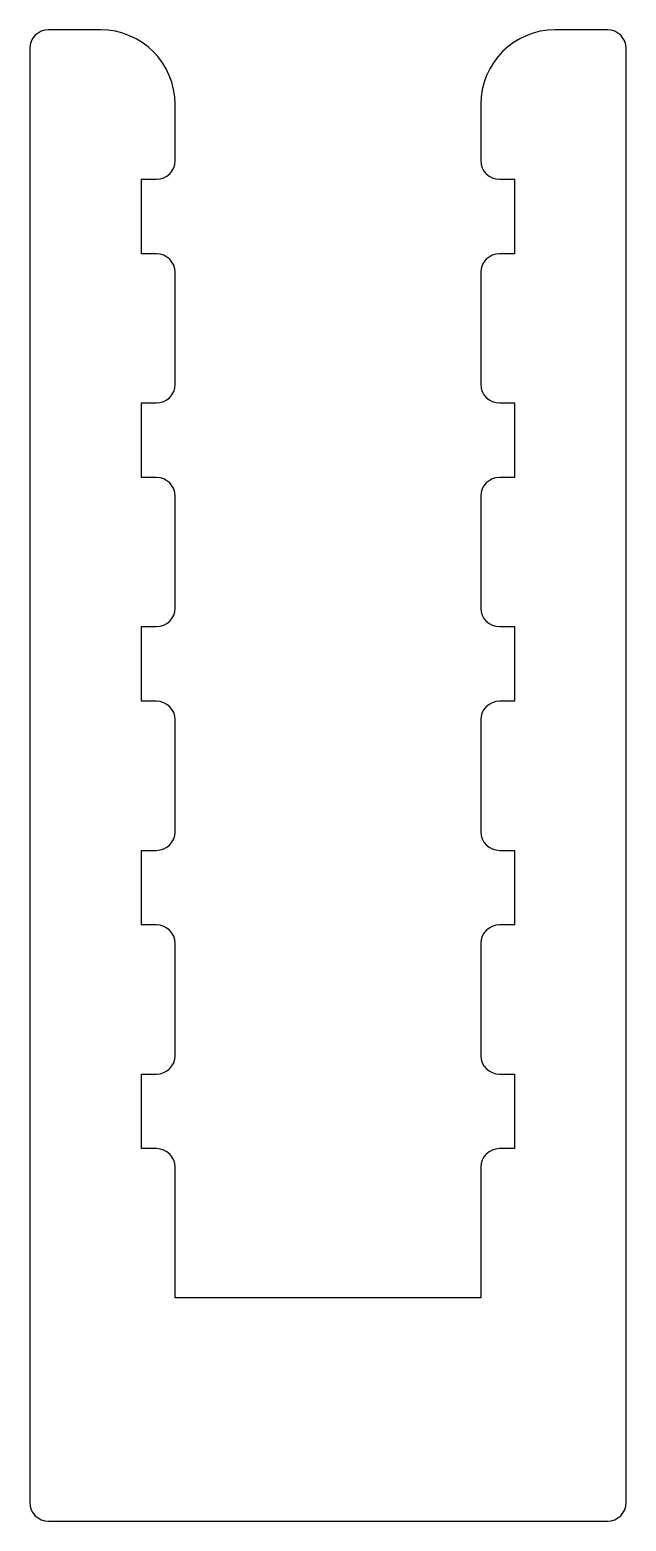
# Model space of a CAD drawing. Extents: x 0.8 to 8.8, y 0.8 to 20.8.
import ezdxf

# ---------------------------------------------------------------- set-up
doc = ezdxf.new("R2010")
doc.units = 0
doc.layers.get('0').update_dxf_attribs({"linetype": 'CONTINUOUS'})

msp = doc.modelspace()

# ---------------------------------------------------------------- linework, layer by layer
for p, q in [((1.769, 20.793), (1.069, 20.793)), ((8.569, 20.793), (7.869, 20.793)), ((0.819, 20.543), (0.819, 1.043)), ((8.819, 1.043), (8.819, 20.543)), ((2.769, 19.039), (2.769, 19.793)), ((6.869, 19.793), (6.869, 19.039)), ((2.319, 17.789), (2.319, 18.789)), ((2.319, 18.789), (2.519, 18.789)), ((7.119, 18.789), (7.319, 18.789)), ((7.319, 18.789), (7.319, 17.789)), ((2.519, 17.789), (2.319, 17.789)), ((7.319, 17.789), (7.119, 17.789)), ((2.769, 16.039), (2.769, 17.539)), ((6.869, 17.539), (6.869, 16.039)), ((2.319, 14.789), (2.319, 15.789)), ((2.319, 15.789), (2.519, 15.789)), ((7.119, 15.789), (7.319, 15.789)), ((7.319, 15.789), (7.319, 14.789)), ((2.519, 14.789), (2.319, 14.789)), ((7.319, 14.789), (7.119, 14.789)), ((2.769, 13.039), (2.769, 14.539)), ((6.869, 14.539), (6.869, 13.039)), ((2.319, 11.789), (2.319, 12.789)), ((2.319, 12.789), (2.519, 12.789)), ((7.119, 12.789), (7.319, 12.789)), ((7.319, 12.789), (7.319, 11.789)), ((2.519, 11.789), (2.319, 11.789)), ((7.319, 11.789), (7.119, 11.789)), ((2.769, 10.039), (2.769, 11.539)), ((6.869, 11.539), (6.869, 10.039)), ((2.319, 8.789), (2.319, 9.789)), ((2.319, 9.789), (2.519, 9.789)), ((7.119, 9.789), (7.319, 9.789)), ((7.319, 9.789), (7.319, 8.789)), ((2.519, 8.789), (2.319, 8.789)), ((7.319, 8.789), (7.119, 8.789)), ((2.769, 7.039), (2.769, 8.539)), ((6.869, 8.539), (6.869, 7.039)), ((2.319, 5.789), (2.319, 6.789)), ((2.319, 6.789), (2.519, 6.789)), ((7.119, 6.789), (7.319, 6.789)), ((7.319, 6.789), (7.319, 5.789)), ((2.519, 5.789), (2.319, 5.789)), ((7.319, 5.789), (7.119, 5.789)), ((2.769, 3.789), (2.769, 5.539)), ((6.869, 5.539), (6.869, 3.789)), ((6.869, 3.789), (2.769, 3.789)), ((1.069, 0.793), (8.569, 0.793))]:
    msp.add_line(p, q)
for centre, radius, start, end in [((1.069, 20.543), 0.25, 90, 180), ((1.769, 19.793), 1, 0, 90), ((7.869, 19.793), 1, 90, 180), ((8.569, 20.543), 0.25, 0, 90), ((2.519, 19.039), 0.25, 270, 0), ((7.119, 19.039), 0.25, 180, 270), ((2.519, 17.539), 0.25, 0, 90), ((7.119, 17.539), 0.25, 90, 180), ((2.519, 16.039), 0.25, 270, 0), ((7.119, 16.039), 0.25, 180, 270), ((2.519, 14.539), 0.25, 0, 90), ((7.119, 14.539), 0.25, 90, 180), ((2.519, 13.039), 0.25, 270, 0), ((7.119, 13.039), 0.25, 180, 270), ((2.519, 11.539), 0.25, 0, 90), ((7.119, 11.539), 0.25, 90, 180), ((2.519, 10.039), 0.25, 270, 0), ((7.119, 10.039), 0.25, 180, 270), ((2.519, 8.539), 0.25, 0, 90), ((7.119, 8.539), 0.25, 90, 180), ((2.519, 7.039), 0.25, 270, 0), ((7.119, 7.039), 0.25, 180, 270), ((2.519, 5.539), 0.25, 0, 90), ((7.119, 5.539), 0.25, 90, 180), ((1.069, 1.043), 0.25, 180, 270), ((8.569, 1.043), 0.25, 270, 0)]:
    msp.add_arc(centre, radius, start, end)

doc.saveas('drawing.dxf')
